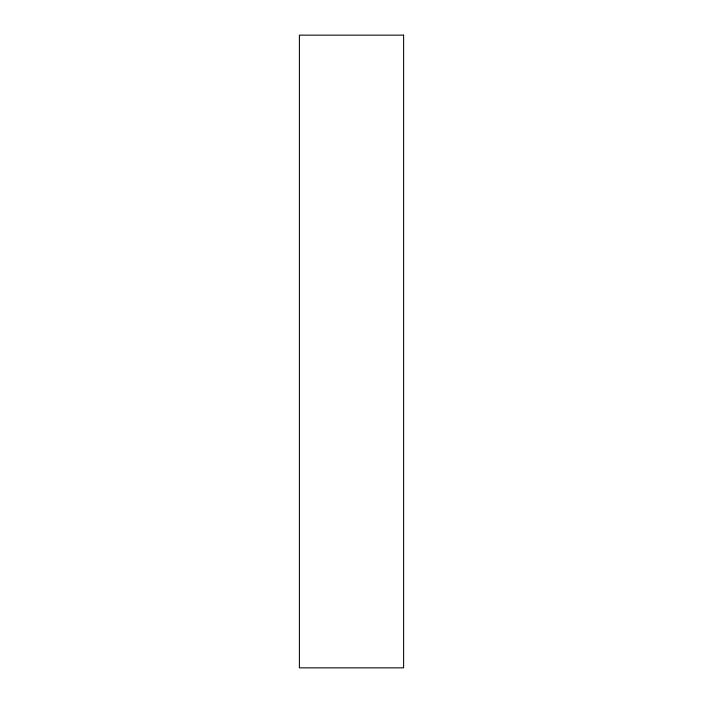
<?xml version="1.0" encoding="UTF-8"?>
<svg xmlns="http://www.w3.org/2000/svg" width="703" height="703" viewBox="0 0 703 703"><rect width="100%" height="100%" fill="white"/><g stroke="black" fill="none" stroke-linecap="round" stroke-linejoin="round"><path stroke-width="1.05" d="M403.61 35.15L299.39 35.15L299.39 667.85L403.61 667.85L403.61 35.15"/></g></svg>
